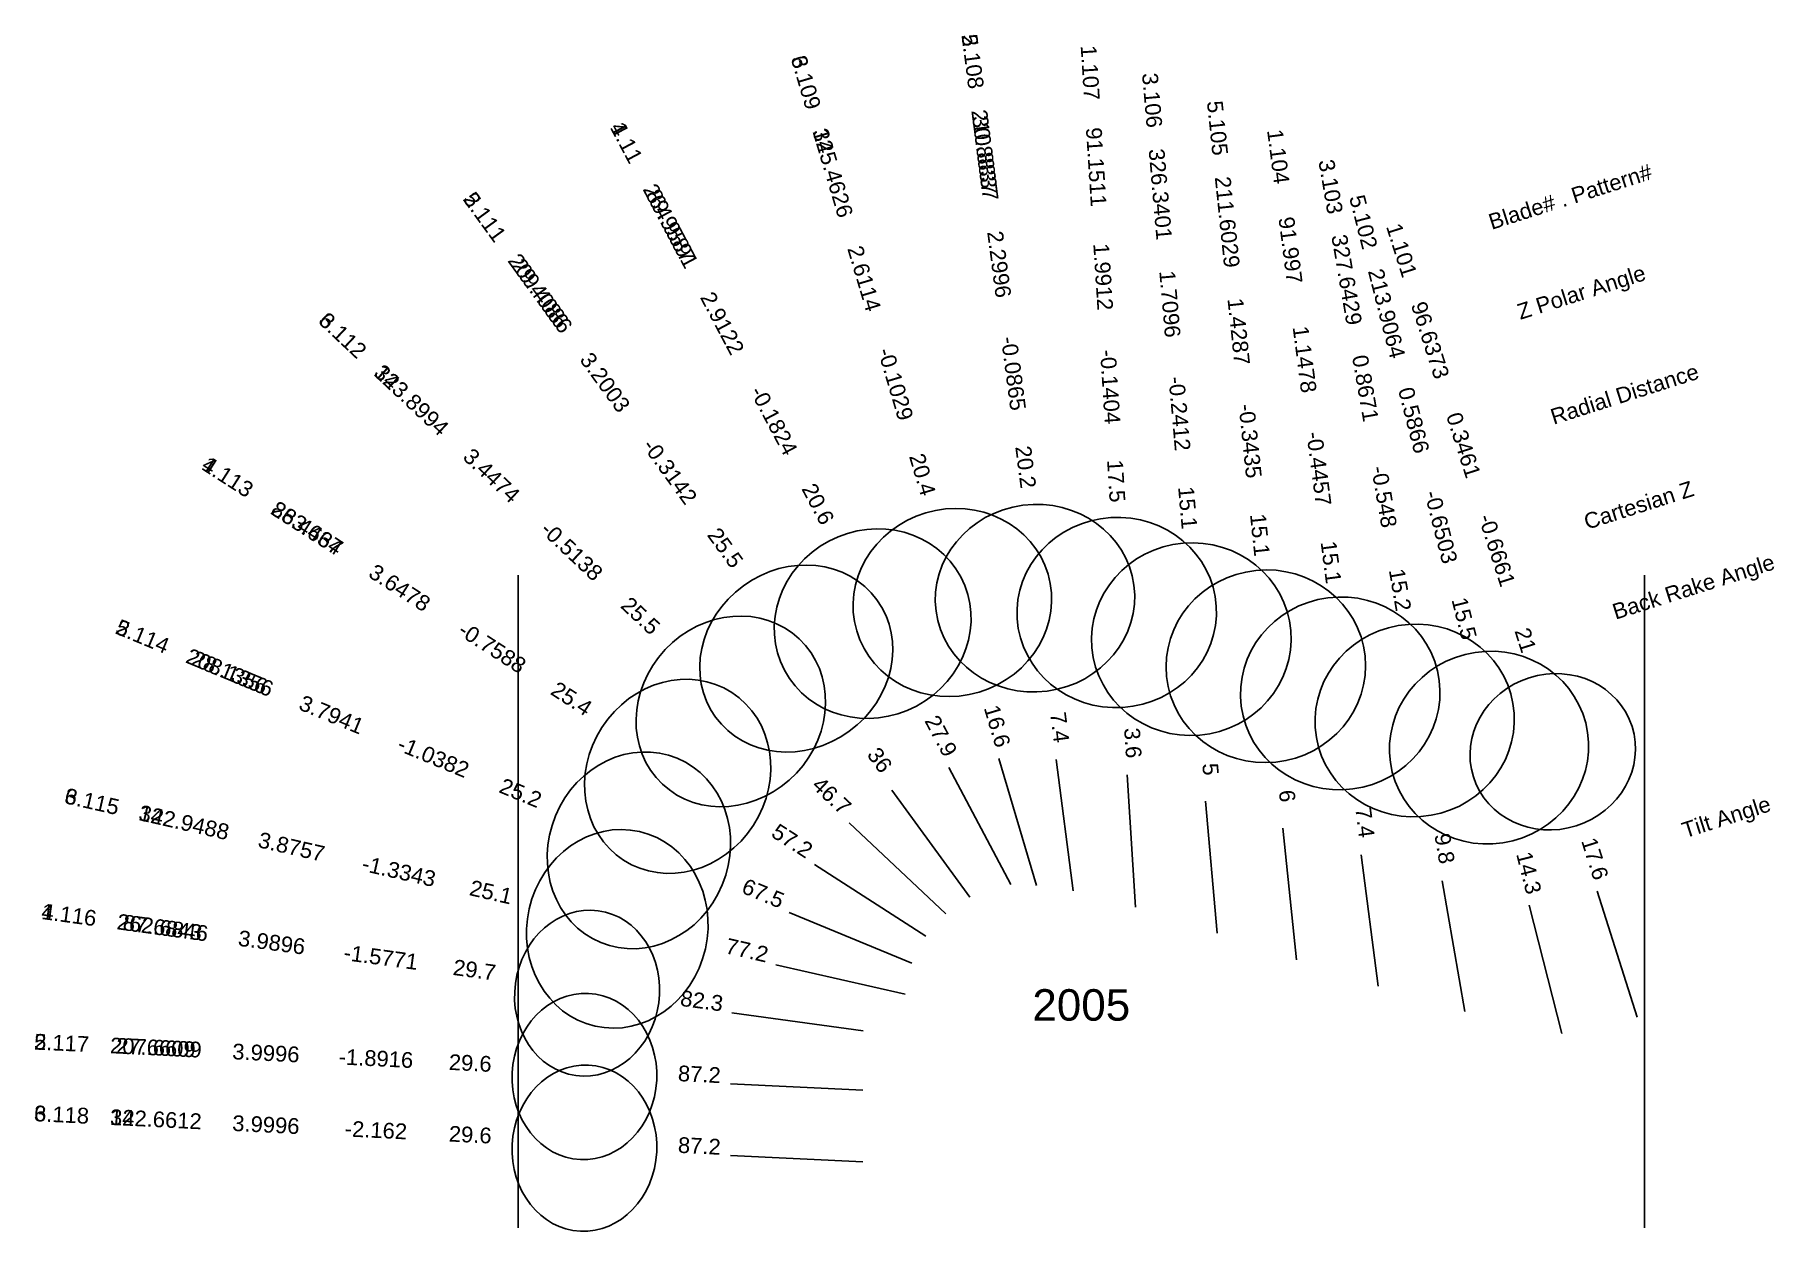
# Model space of a CAD drawing. Header units: inches. Extents: x 29.93 to 36.49, y 15.52 to 20.04.
import ezdxf
from ezdxf.enums import TextEntityAlignment as Align

# ---------------------------------------------------------------- set-up
doc = ezdxf.new("R2010")
doc.units = ezdxf.units.IN
doc.header["$MEASUREMENT"] = 0
for name, color, linetype, true_color in [('Blade_1', 30, 'Continuous', 0xff7f00), ('Blade_2', 7, 'Continuous', 0xcccc00), ('Blade_3', 7, 'Continuous', 0x00cc00), ('Blade_4', 7, 'Continuous', 0x00cccc), ('Blade_5', 7, 'Continuous', 0x0066cc), ('Blade_6', 190, 'Continuous', 0x7f00ff)]:
    doc.layers.add(name, color=color, linetype=linetype, true_color=true_color)
doc.styles.get("Standard").update_dxf_attribs({"font": 'arial.ttf'})

msp = doc.modelspace()

# ---------------------------------------------------------------- linework, layer by layer
for p, q in [((31.75, 18), (31.75, 15.5372)), ((36, 18), (36, 15.5372))]:
    msp.add_line(p, q)
at = {"layer": 'Blade_1'}
for p, q in [((33.3754, 17.2751), (33.6095, 16.8333)), ((34.0479, 17.2468), (34.0797, 16.7479)), ((34.9313, 16.9454), (34.9958, 16.4496)), ((32.8682, 16.9084), (33.2884, 16.6374)), ((35.8209, 16.8083), (35.9722, 16.3317)), ((32.5569, 16.3486), (33.0523, 16.2813))]:
    msp.add_line(p, q, dxfattribs=at)
for centre, major_axis, ratio in [((33.0878, 17.8176), (0.3327, 0.1763), 0.935825), ((34.0088, 17.8596), (0.3757, 0.0239), 0.953524), ((34.8522, 17.5543), (0.3734, 0.0486), 0.965339), ((32.3522, 17.2412), (0.2041, 0.3164), 0.903668), ((35.6539, 17.3339), (0.2993, 0.095), 0.933395), ((32.0104, 16.4229), (0.0423, 0.3111), 0.868952)]:
    msp.add_ellipse(centre, major_axis=major_axis, ratio=ratio, dxfattribs=at)
at = {"layer": 'Blade_2'}
for p, q in [((33.7799, 17.3047), (33.8447, 16.8089)), ((33.1608, 17.1892), (33.4549, 16.7848)), ((32.7732, 16.7269), (33.2351, 16.5355)), ((32.5512, 16.0813), (33.0506, 16.0568))]:
    msp.add_line(p, q, dxfattribs=at)
for centre, major_axis, ratio in [((33.7004, 17.9135), (0.3733, 0.0488), 0.938687), ((32.7997, 17.6858), (0.3045, 0.2214), 0.902295), ((32.2059, 16.9618), (0.1441, 0.3478), 0.904649), ((32.0004, 16.1084), (0.0154, 0.3136), 0.869131)]:
    msp.add_ellipse(centre, major_axis=major_axis, ratio=ratio, dxfattribs=at)
at = {"layer": 'Blade_3'}
for p, q in [((33.5635, 17.3085), (33.706, 16.8293)), ((34.3437, 17.1471), (34.3872, 16.649)), ((32.9996, 17.0653), (33.3637, 16.7226)), ((35.237, 16.8469), (35.3218, 16.3541)), ((32.7231, 16.5297), (33.2107, 16.4189)), ((32.5512, 15.8109), (33.0506, 15.7864))]:
    msp.add_line(p, q, dxfattribs=at)
for centre, major_axis, ratio in [((33.3886, 17.8971), (0.3609, 0.1073), 0.937128), ((34.2904, 17.7588), (0.3751, 0.0327), 0.965662), ((32.5526, 17.4862), (0.2581, 0.2741), 0.902767), ((35.1329, 17.452), (0.371, 0.0639), 0.964898), ((32.1243, 16.6657), (0.0834, 0.3671), 0.905358), ((32.0004, 15.838), (0.0154, 0.3136), 0.869129)]:
    msp.add_ellipse(centre, major_axis=major_axis, ratio=ratio, dxfattribs=at)
at = {"layer": 'Blade_4'}
for p, q in [((33.3754, 17.2751), (33.6095, 16.8333)), ((32.8682, 16.9084), (33.2884, 16.6374)), ((32.5569, 16.3486), (33.0523, 16.2813))]:
    msp.add_line(p, q, dxfattribs=at)
for centre, major_axis, ratio in [((33.0878, 17.8176), (0.3327, 0.1763), 0.935824), ((32.3522, 17.2412), (0.2041, 0.3164), 0.903667), ((32.0104, 16.4229), (0.0423, 0.3111), 0.868949)]:
    msp.add_ellipse(centre, major_axis=major_axis, ratio=ratio, dxfattribs=at)
at = {"layer": 'Blade_5'}
for p, q in [((33.7799, 17.3047), (33.8447, 16.8089)), ((33.1608, 17.1892), (33.4549, 16.7848)), ((34.635, 17.0458), (34.6869, 16.5485)), ((35.5647, 16.7546), (35.6879, 16.2701)), ((32.7732, 16.7269), (33.2351, 16.5355)), ((32.5512, 16.0813), (33.0506, 16.0568))]:
    msp.add_line(p, q, dxfattribs=at)
for centre, major_axis, ratio in [((33.7004, 17.9135), (0.3733, 0.0488), 0.938687), ((32.7997, 17.6858), (0.3045, 0.2214), 0.902295), ((34.5713, 17.6565), (0.3745, 0.0391), 0.965548), ((35.4134, 17.3497), (0.3649, 0.0928), 0.963682), ((32.2059, 16.9618), (0.1441, 0.3478), 0.904649), ((32.0004, 16.1084), (0.0154, 0.3136), 0.869131)]:
    msp.add_ellipse(centre, major_axis=major_axis, ratio=ratio, dxfattribs=at)
at = {"layer": 'Blade_6'}
for p, q in [((33.5635, 17.3085), (33.706, 16.8293)), ((32.9996, 17.0653), (33.3637, 16.7226)), ((32.7231, 16.5297), (33.2107, 16.4189)), ((32.5512, 15.8109), (33.0506, 15.7864))]:
    msp.add_line(p, q, dxfattribs=at)
for centre, major_axis, ratio in [((33.3886, 17.8971), (0.3609, 0.1073), 0.937128), ((32.5526, 17.4862), (0.2581, 0.2741), 0.902767), ((32.1243, 16.6657), (0.0834, 0.3671), 0.905358), ((32.0004, 15.838), (0.0154, 0.3136), 0.869129)]:
    msp.add_ellipse(centre, major_axis=major_axis, ratio=ratio, dxfattribs=at)

# ---------------------------------------------------------------- texts
for s, height, p in [('Blade# . Pattern#', 0.059375, (35.4145, 19.3316)), ('Z Polar Angle', 0.059375, (35.5224, 18.9921)), ('Radial Distance', 0.059375, (35.6482, 18.596)), ('Cartesian Z', 0.059375, (35.774, 18.1998)), ('Back Rake Angle', 0.059375, (35.8818, 17.8603)), ('Tilt Angle', 0.05937, (36.1438, 17.0354))]:
    msp.add_text(s, height=height, rotation=17.61796).set_placement(p, align=Align.MIDDLE_LEFT)
msp.add_text('2005', height=0.11875).set_placement((33.875, 16.3785), align=Align.MIDDLE_CENTER)
at = {"layer": 'Blade_1'}
for s, rotation, p in [('1.107', 273.6456, (33.8792, 19.8945)), ('1.11', 297.92362, (32.133, 19.6192)), ('91.1511', 273.6456, (33.9019, 19.5389)), ('1.104', 277.40995, (34.5892, 19.5763)), ('89.9587', 297.92362, (32.2998, 19.3044)), ('91.997', 277.40995, (34.6351, 19.223)), ('1.101', 287.61796, (35.0557, 19.2177)), ('1.9912', 273.6456, (33.9283, 19.1242)), ('2.9122', 297.92362, (32.4945, 18.9372)), ('96.6373', 287.61796, (35.1635, 18.8782)), ('1.1478', 277.40995, (34.6887, 18.8108)), ('-0.1404', 273.6456, (33.9547, 18.7094)), ('-0.1824', 297.92362, (32.6891, 18.57)), ('0.3461', 287.61796, (35.2893, 18.482)), ('-0.4457', 277.40995, (34.7423, 18.3987)), ('1.113', 327.18081, (30.6387, 18.3463)), ('17.5', 273.6456, (33.9774, 18.3538)), ('20.6', 297.92362, (32.8559, 18.2552)), ('88.4637', 327.18081, (30.9381, 18.1532)), ('-0.6661', 287.61796, (35.4151, 18.0859)), ('15.1', 277.40995, (34.7883, 18.0454)), ('3.6478', 327.18081, (31.2874, 17.928)), ('-0.7588', 327.18081, (31.6367, 17.7027)), ('21', 287.61796, (35.523, 17.7464)), ('25.4', 327.18081, (31.936, 17.5096)), ('27.9', 297.92362, (33.3198, 17.38)), ('3.6', 273.6456, (34.0403, 17.3654)), ('7.4', 277.40995, (34.916, 17.0632)), ('57.2', 327.18081, (32.7684, 16.9728)), ('17.6', 287.61796, (35.7849, 16.9214)), ('1.116', 352.26067, (30.0519, 16.6891)), ('87.6843', 352.26067, (30.4049, 16.6411)), ('3.9896', 352.26067, (30.8167, 16.5851)), ('-1.5771', 352.26067, (31.2286, 16.5292)), ('29.7', 352.26067, (31.5816, 16.4812)), ('82.3', 352.26067, (32.4392, 16.3646))]:
    msp.add_text(s, height=0.05937, rotation=rotation, dxfattribs=at).set_placement(p, align=Align.CENTER)
at = {"layer": 'Blade_2'}
for s, rotation, p in [('2.108', 277.44467, (33.4362, 19.9353)), ('30.8837', 277.44467, (33.4823, 19.5821)), ('2.111', 306.02468, (31.6005, 19.3349)), ('2.2996', 277.44467, (33.5362, 19.1699)), ('29.4086', 306.02468, (31.81, 19.0467)), ('3.2003', 306.02468, (32.0544, 18.7106)), ('-0.0865', 277.44467, (33.59, 18.7578)), ('-0.3142', 306.02468, (32.2989, 18.3745)), ('20.2', 277.44467, (33.6362, 18.4046)), ('25.5', 306.02468, (32.5084, 18.0863)), ('2.114', 337.50188, (30.3221, 17.742)), ('28.1356', 337.50188, (30.6513, 17.6057)), ('3.7941', 337.50188, (31.0352, 17.4467)), ('7.4', 277.44467, (33.7645, 17.4224)), ('-1.0382', 337.50188, (31.4192, 17.2876)), ('36', 306.02468, (33.0909, 17.2853)), ('25.2', 337.50188, (31.7484, 17.1513)), ('67.5', 337.50188, (32.6635, 16.7723)), ('2.117', 357.18754, (30.0263, 16.2054)), ('27.6609', 357.18754, (30.3821, 16.1879)), ('3.9996', 357.18754, (30.7972, 16.1675)), ('-1.8916', 357.18754, (31.2124, 16.1471)), ('29.6', 357.18754, (31.5682, 16.1296)), ('87.2', 357.18754, (32.4326, 16.0872))]:
    msp.add_text(s, height=0.05937, rotation=rotation, dxfattribs=at).set_placement(p, align=Align.CENTER)
at = {"layer": 'Blade_3'}
for s, height, rotation, p in [('3.109', 0.05937, 286.55103, (32.8078, 19.8516)), ('3.106', 0.05937, 274.98813, (34.1131, 19.7901)), ('325.4626', 0.05937, 286.55103, (32.9093, 19.5101)), ('326.3401', 0.05937, 274.98813, (34.144, 19.4352)), ('3.103', 0.05937, 279.76428, (34.7871, 19.4615)), ('2.6114', 0.05937, 286.55103, (33.0277, 19.1117)), ('327.6429', 0.05937, 279.76428, (34.8475, 19.1104)), ('1.7096', 0.05937, 274.98813, (34.1802, 19.0211)), ('3.112', 0.05937, 316.72712, (31.068, 18.8839)), ('-0.1029', 0.05937, 286.55103, (33.1461, 18.7133)), ('323.8994', 0.05937, 316.72712, (31.3274, 18.6397)), ('0.8671', 0.05937, 279.76428, (34.918, 18.7008)), ('-0.2412', 0.05937, 274.98813, (34.2163, 18.6071)), ('3.4474', 0.05937, 316.72712, (31.63, 18.3548)), ('20.4', 0.05937, 286.55103, (33.2476, 18.3718)), ('-0.548', 0.05937, 279.76428, (34.9885, 18.2912)), ('15.1', 0.05937, 274.98813, (34.2473, 18.2522)), ('-0.5138', 0.05937, 316.72712, (31.9326, 18.0699)), ('15.2', 0.05937, 279.76428, (35.0489, 17.9401)), ('25.5', 0.05937, 316.72712, (32.192, 17.8257)), ('16.6', 0.05937, 286.55103, (33.5297, 17.4224)), ('5', 0.0594, 274.98813, (34.3334, 17.2654)), ('3.115', 0.05937, 347.20234, (30.136, 17.1174)), ('46.7', 0.05937, 316.72712, (32.9132, 17.1467)), ('322.9488', 0.05937, 347.20234, (30.4834, 17.0384)), ('3.8757', 0.05937, 347.20234, (30.8887, 16.9464)), ('9.8', 0.05937, 279.76428, (35.2169, 16.9639)), ('-1.3343', 0.05937, 347.20234, (31.294, 16.8543)), ('25.1', 0.05937, 347.20234, (31.6414, 16.7754)), ('77.2', 0.05937, 347.20234, (32.6073, 16.556)), ('3.118', 0.05937, 357.18757, (30.0263, 15.935)), ('322.6612', 0.05937, 357.18757, (30.3821, 15.9175)), ('3.9996', 0.05937, 357.18757, (30.7972, 15.8971)), ('-2.162', 0.05937, 357.18757, (31.2123, 15.8767)), ('29.6', 0.05937, 357.18757, (31.5682, 15.8592)), ('87.2', 0.05937, 357.18757, (32.4326, 15.8168))]:
    msp.add_text(s, height=height, rotation=rotation, dxfattribs=at).set_placement(p, align=Align.CENTER)
at = {"layer": 'Blade_4'}
for s, rotation, p in [('4.11', 297.9245, (32.133, 19.6192)), ('264.9591', 297.9245, (32.2998, 19.3044)), ('2.9122', 297.9245, (32.4944, 18.9372)), ('-0.1824', 297.9245, (32.6891, 18.57)), ('4.113', 327.18115, (30.6387, 18.3463)), ('20.6', 297.9245, (32.8559, 18.2552)), ('263.464', 327.18115, (30.9381, 18.1532)), ('3.6478', 327.18115, (31.2874, 17.928)), ('-0.7588', 327.18115, (31.6366, 17.7027)), ('25.4', 327.18115, (31.936, 17.5096)), ('27.9', 297.9245, (33.3198, 17.38)), ('57.2', 327.18115, (32.7684, 16.9728)), ('4.116', 352.26073, (30.0519, 16.6891)), ('262.6846', 352.26073, (30.4049, 16.6411)), ('3.9896', 352.26073, (30.8167, 16.5851)), ('-1.5771', 352.26073, (31.2286, 16.5292)), ('29.7', 352.26073, (31.5816, 16.4812)), ('82.3', 352.26073, (32.4392, 16.3646))]:
    msp.add_text(s, height=0.05937, rotation=rotation, dxfattribs=at).set_placement(p, align=Align.CENTER)
at = {"layer": 'Blade_5'}
for s, height, rotation, p in [('5.108', 0.05937, 277.44467, (33.4362, 19.9353)), ('210.8837', 0.05937, 277.44467, (33.4823, 19.5821)), ('5.105', 0.05937, 275.95984, (34.3596, 19.6845)), ('211.6029', 0.05937, 275.95984, (34.3966, 19.3302)), ('5.111', 0.05937, 306.02468, (31.6005, 19.3349)), ('5.102', 0.05937, 284.26548, (34.9109, 19.3258)), ('2.2996', 0.05937, 277.44467, (33.5362, 19.1699)), ('209.4086', 0.05937, 306.02468, (31.81, 19.0467)), ('213.9064', 0.05937, 284.26548, (34.9987, 18.9806)), ('1.4287', 0.05937, 275.95984, (34.4397, 18.9168)), ('3.2003', 0.05937, 306.02468, (32.0544, 18.7106)), ('-0.0865', 0.05937, 277.44467, (33.59, 18.7578)), ('0.5866', 0.05937, 284.26548, (35.1011, 18.5778)), ('-0.3435', 0.05937, 275.95984, (34.4829, 18.5034)), ('-0.3142', 0.05937, 306.02468, (32.2989, 18.3745)), ('20.2', 0.05937, 277.44467, (33.6362, 18.4046)), ('-0.6503', 0.05937, 284.26548, (35.2036, 18.1749)), ('15.1', 0.05937, 275.95984, (34.5199, 18.1491)), ('25.5', 0.05937, 306.02468, (32.5084, 18.0863)), ('15.5', 0.05937, 284.26548, (35.2913, 17.8297)), ('5.114', 0.05937, 337.50188, (30.3221, 17.742)), ('208.1356', 0.05937, 337.50188, (30.6513, 17.6057)), ('3.7941', 0.05937, 337.50188, (31.0352, 17.4467)), ('7.4', 0.05937, 277.44467, (33.7645, 17.4224)), ('-1.0382', 0.05937, 337.50188, (31.4192, 17.2876)), ('36', 0.05937, 306.02468, (33.0909, 17.2853)), ('25.2', 0.05937, 337.50188, (31.7484, 17.1513)), ('6', 0.0594, 275.95984, (34.6227, 17.1639)), ('14.3', 0.05937, 284.26548, (35.5354, 16.8697)), ('67.5', 0.05937, 337.50188, (32.6635, 16.7723)), ('5.117', 0.05937, 357.18754, (30.0263, 16.2054)), ('207.6609', 0.05937, 357.18754, (30.3821, 16.1879)), ('3.9996', 0.05937, 357.18754, (30.7972, 16.1675)), ('-1.8916', 0.05937, 357.18754, (31.2124, 16.1471)), ('29.6', 0.05937, 357.18754, (31.5682, 16.1296)), ('87.2', 0.05937, 357.18754, (32.4326, 16.0872))]:
    msp.add_text(s, height=height, rotation=rotation, dxfattribs=at).set_placement(p, align=Align.CENTER)
at = {"layer": 'Blade_6'}
for s, rotation, p in [('6.109', 286.55103, (32.8078, 19.8516)), ('145.4626', 286.55103, (32.9093, 19.5101)), ('2.6114', 286.55103, (33.0277, 19.1117)), ('6.112', 316.72712, (31.068, 18.8839)), ('-0.1029', 286.55103, (33.1461, 18.7133)), ('143.8994', 316.72712, (31.3274, 18.6397)), ('3.4474', 316.72712, (31.63, 18.3548)), ('20.4', 286.55103, (33.2476, 18.3718)), ('-0.5138', 316.72712, (31.9326, 18.0699)), ('25.5', 316.72712, (32.192, 17.8257)), ('16.6', 286.55103, (33.5297, 17.4224)), ('6.115', 347.20234, (30.136, 17.1174)), ('46.7', 316.72712, (32.9132, 17.1467)), ('142.9488', 347.20234, (30.4834, 17.0384)), ('3.8757', 347.20234, (30.8887, 16.9464)), ('-1.3343', 347.20234, (31.294, 16.8543)), ('25.1', 347.20234, (31.6414, 16.7754)), ('77.2', 347.20234, (32.6073, 16.556)), ('6.118', 357.18757, (30.0263, 15.935)), ('142.6612', 357.18757, (30.3821, 15.9175)), ('3.9996', 357.18757, (30.7972, 15.8971)), ('-2.162', 357.18757, (31.2123, 15.8767)), ('29.6', 357.18757, (31.5682, 15.8592)), ('87.2', 357.18757, (32.4326, 15.8168))]:
    msp.add_text(s, height=0.05937, rotation=rotation, dxfattribs=at).set_placement(p, align=Align.CENTER)

doc.saveas('drawing.dxf')
